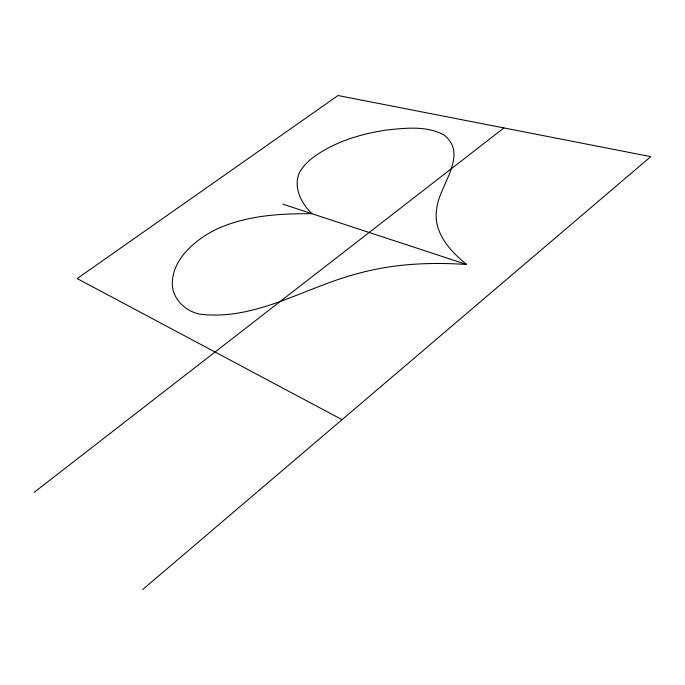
<?xml version="1.0" encoding="UTF-8"?>
<svg xmlns="http://www.w3.org/2000/svg" width="685" height="685" viewBox="0 0 685 685"><rect width="100%" height="100%" fill="white"/><g stroke="black" fill="none" stroke-linecap="round" stroke-linejoin="round"><path stroke-width="1.03" d="M142.745 589.485L650.75 156.634L338.013 95.515L77.182 278.581L342.046 419.665M34.25 492.275L503.92 127.941M466.622 264.47C438.751 262.638 410.615 263.126 383.052 267.912A179.187 108.11 -21.1 0 0 352.116 275.139C302.47 289.19 254.64 320.272 201.262 314.312C185.592 312.086 171.541 298.497 172.329 282.049C173.202 262.055 188.649 246.48 204.421 236.025A53.43 25.602 -23.8 0 1 218.549 228.31C247.747 215.373 280.353 213.514 311.846 213.677C299.85 202.152 290.603 181.731 303.053 167.208A50.947 22.947 -20.3 0 1 311.581 158.655C333.021 142.163 359.736 134.132 386.152 130.064C405.272 128.069 426.524 125.441 444.103 135.031C468.968 154.801 439.256 185.258 436.773 208.317A166.455 82.62 -13.5 0 0 437.193 224.731C441.174 241.343 453.855 253.972 466.622 264.47L282.802 204.147"/></g></svg>
